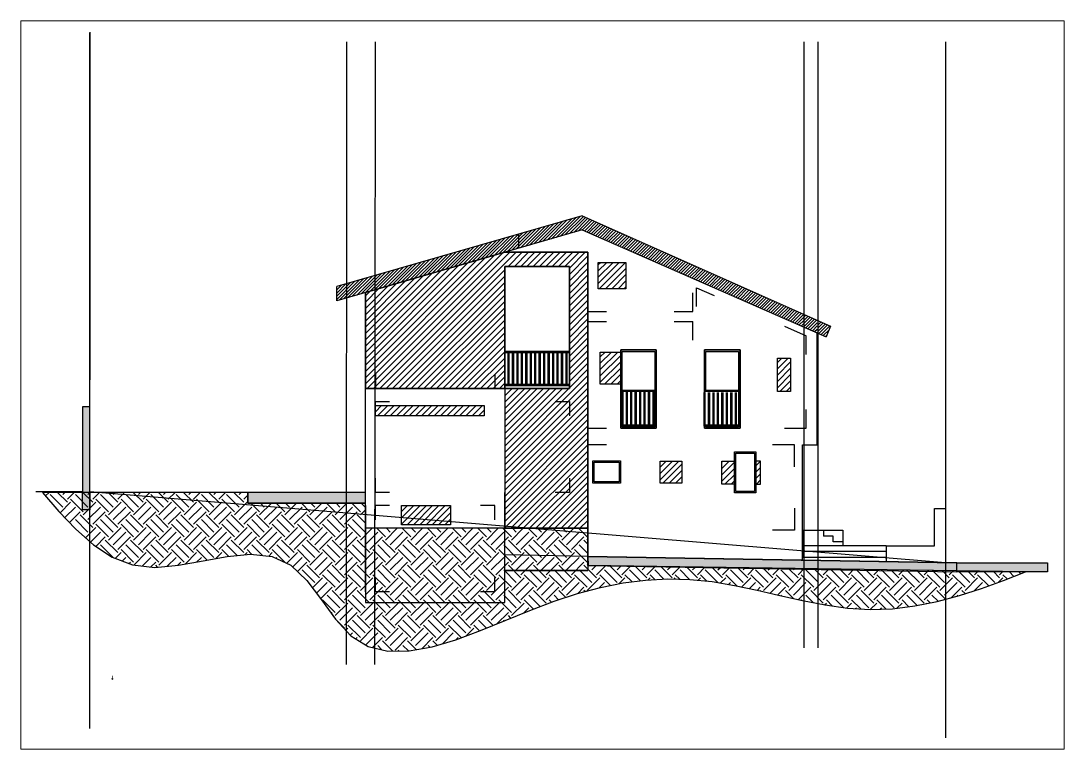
# Paper-space layout 'Layout1' of a CAD drawing. Header units: inches. Extents: x 1.14 to 10.22, y 0.79 to 7.14.
# The model-space entities are those that its viewports show. They can reach past a viewport. Long polylines and large blocks are cut down to what shows.
import ezdxf

# ---------------------------------------------------------------- set-up
doc = ezdxf.new("R2010")
doc.units = ezdxf.units.IN
doc.header["$MEASUREMENT"] = 0
for name, pattern in [('BORDER2', [0.875, 0.25, -0.125, 0.25, -0.125, 0, -0.125]), ('DASHED2', [0.375, 0.25, -0.125]), ('HIDDEN2', [0.1875, 0.125, -0.0625])]:
    doc.linetypes.add(name, pattern=pattern)
for name, color, linetype in [('A-Anno-Dim 100', 9, 'Continuous'), ('A-Anno-Dim 25', 9, 'Continuous'), ('A-Anno-Dim 50', 9, 'Continuous'), ('A-Anno-Symbol 100', 2, 'Continuous'), ('A-Anno-Symbol 25', 2, 'Continuous'), ('A-Anno-Symbol 50', 2, 'Continuous'), ('A-Anno-Text 100', 2, 'Continuous'), ('A-Anno-Text 25', 2, 'Continuous'), ('A-Anno-Text 50', 2, 'Continuous'), ('A-Building Line', 240, 'BORDER2'), ('A-CENTER', 12, 'BORDER2'), ('A-Concrete', 4, 'Continuous'), ('A-Dashed', 9, 'DASHED2'), ('A-Demo', 2, 'Continuous'), ('A-Demolition-hatch', 50, 'Continuous'), ('A-Door', 9, 'Continuous'), ('A-Elec', 2, 'Continuous'), ('A-Elec Dashed', 12, 'Continuous'), ('A-Flor-Strs', 8, 'Continuous'), ('A-Furn', 12, 'Continuous'), ('A-Ground', 4, 'Continuous'), ('A-Hatch Conc.', 141, 'Continuous'), ('A-Hatch Elevation', 30, 'Continuous'), ('A-Hatch Shadow', 253, 'Continuous'), ('A-Hatch Wall', 240, 'Continuous'), ('A-Hatch Window', 96, 'Continuous'), ('A-HATCH-01', 30, 'Continuous'), ('A-HATCH-02', 140, 'Continuous'), ('A-HATCH-03', 72, 'Continuous'), ('A-HATCH-04', 201, 'Continuous'), ('A-HATCH-05', 40, 'Continuous'), ('A-HATCH-06', 61, 'Continuous'), ('A-hatch-floor', 253, 'Continuous'), ('A-Kkt', 2, 'DASHED2'), ('A-Light Fixture', 2, 'Continuous'), ('A-Ovhd', 9, 'HIDDEN2'), ('A-pfix', 12, 'Continuous'), ('A-Pool', 131, 'Continuous'), ('A-Property Line', 162, 'BORDER2'), ('A-View 1', 3, 'Continuous'), ('A-View 2', 2, 'Continuous'), ('A-view 3', 9, 'Continuous'), ('A-View 4', 8, 'Continuous'), ('A-View 5', 12, 'Continuous'), ('A-Wall', 3, 'Continuous'), ('A-Wall Hatch', 252, 'Continuous'), ('A-Wall_Head', 8, 'DASHED2'), ('A-Window', 12, 'Continuous'), ('A-Window sill', 9, 'Continuous')]:
    doc.layers.add(name, color=color, linetype=linetype)
doc.layers.add('A-Area', color=11, linetype='Continuous', plot=False)
doc.layers.add('A-unplot', color=3, linetype='Continuous', plot=False)

# ---------------------------------------------------------------- blocks, each defined once
blk = doc.blocks.new('layers')
at = {"layer": 'A-HATCH-01'}
blk.add_hatch(color=256, dxfattribs=at).paths.add_polyline_path([(-17, -137), (-17, -129), (-8, -129), (-8, -137)])
at = {"layer": 'A-HATCH-02'}
blk.add_hatch(color=256, dxfattribs=at).paths.add_polyline_path([(-6, -126), (-6, -118), (3, -118), (3, -126)])
at = {"layer": 'A-HATCH-03'}
blk.add_hatch(color=256, dxfattribs=at).paths.add_polyline_path([(-17, -126), (-17, -118), (-8, -118), (-8, -126)])
at = {"layer": 'A-HATCH-04'}
blk.add_hatch(color=256, dxfattribs=at).paths.add_polyline_path([(-6, -104), (-6, -96), (3, -96), (3, -104)])
at = {"layer": 'A-HATCH-05'}
blk.add_hatch(color=256, dxfattribs=at).paths.add_polyline_path([(-17, -115), (-17, -107), (-8, -107), (-8, -115)])
at = {"layer": 'A-HATCH-06'}
blk.add_hatch(color=256, dxfattribs=at).paths.add_polyline_path([(-17, -104), (-17, -96), (-8, -96), (-8, -104)])
at = {"layer": 'A-hatch-floor'}
blk.add_hatch(color=256, dxfattribs=at).paths.add_polyline_path([(-6, -115), (-6, -107), (3, -107), (3, -115)])
at = {"layer": 'A-Pool'}
blk.add_hatch(color=256, dxfattribs=at).paths.add_polyline_path([(-6, -137), (-6, -129), (3, -129), (3, -137)])
blk.add_lwpolyline([(-19, 56), (5, 56)])
for points in [[(-17, -104), (-17, -96), (-8, -96), (-8, -104)], [(-17, -115), (-17, -107), (-8, -107), (-8, -115)], [(-17, -126), (-17, -118), (-8, -118), (-8, -126)], [(-17, -137), (-17, -129), (-8, -129), (-8, -137)], [(-6, -104), (-6, -96), (3, -96), (3, -104)], [(-6, -115), (-6, -107), (3, -107), (3, -115)], [(-6, -126), (-6, -118), (3, -118), (3, -126)], [(-6, -137), (-6, -129), (3, -129), (3, -137)]]:
    blk.add_lwpolyline(points, close=True)
at = {"layer": 'A-Anno-Dim 100'}
blk.add_lwpolyline([(-19, 38), (5, 38)], dxfattribs=at)
at = {"layer": 'A-Anno-Dim 25'}
blk.add_line((-19, 59), (5, 59), dxfattribs=at)
at = {"layer": 'A-Anno-Dim 50'}
blk.add_lwpolyline([(-19, 35), (5, 35)], dxfattribs=at)
at = {"layer": 'A-Anno-Symbol 100'}
blk.add_lwpolyline([(-19, -10), (5, -10)], dxfattribs=at)
at = {"layer": 'A-Anno-Symbol 25'}
blk.add_lwpolyline([(-19, -13), (5, -13)], dxfattribs=at)
at = {"layer": 'A-Anno-Symbol 50'}
blk.add_lwpolyline([(-19, -16), (5, -16)], dxfattribs=at)
at = {"layer": 'A-Anno-Text 100'}
blk.add_lwpolyline([(-19, -19), (5, -19)], dxfattribs=at)
at = {"layer": 'A-Anno-Text 25'}
blk.add_line((-19, 62), (5, 62), dxfattribs=at)
at = {"layer": 'A-Anno-Text 50'}
blk.add_line((-19, 65), (5, 65), dxfattribs=at)
at = {"layer": 'A-Area'}
blk.add_line((-19, 68), (5, 68), dxfattribs=at)
at = {"layer": 'A-Building Line'}
blk.add_lwpolyline([(-19, 53), (5, 53)], dxfattribs=at)
at = {"layer": 'A-CENTER', "ltscale": 0.5}
blk.add_line((-19, -61), (5, -61), dxfattribs=at)
at = {"layer": 'A-Concrete'}
blk.add_lwpolyline([(-19, 50), (5, 50)], dxfattribs=at)
at = {"layer": 'A-Dashed'}
blk.add_lwpolyline([(-19, 47), (5, 47)], dxfattribs=at)
at = {"layer": 'A-Demo'}
blk.add_lwpolyline([(-19, 44), (5, 44)], dxfattribs=at)
at = {"layer": 'A-Demolition-hatch'}
blk.add_lwpolyline([(-19, 41), (5, 41)], dxfattribs=at)
at = {"layer": 'A-Door'}
blk.add_lwpolyline([(-19, 32), (5, 32)], dxfattribs=at)
at = {"layer": 'A-Elec'}
blk.add_lwpolyline([(-19, 29), (5, 29)], dxfattribs=at)
at = {"layer": 'A-Elec Dashed'}
blk.add_lwpolyline([(-19, 26), (5, 26)], dxfattribs=at)
at = {"layer": 'A-Flor-Strs'}
blk.add_line((-19, 71), (5, 71), dxfattribs=at)
at = {"layer": 'A-Furn'}
blk.add_lwpolyline([(-19, 23), (5, 23)], dxfattribs=at)
at = {"layer": 'A-Ground'}
blk.add_line((-19, -55), (5, -55), dxfattribs=at)
at = {"layer": 'A-Hatch Conc.'}
blk.add_lwpolyline([(-19, 20), (5, 20)], dxfattribs=at)
at = {"layer": 'A-Hatch Elevation'}
blk.add_lwpolyline([(-19, 17), (5, 17)], dxfattribs=at)
at = {"layer": 'A-Hatch Shadow'}
blk.add_lwpolyline([(-19, 14), (5, 14)], dxfattribs=at)
at = {"layer": 'A-Hatch Wall'}
blk.add_lwpolyline([(-19, 11), (5, 11)], dxfattribs=at)
at = {"layer": 'A-Hatch Window'}
blk.add_lwpolyline([(-19, 8), (5, 8)], dxfattribs=at)
at = {"layer": 'A-HATCH-01'}
blk.add_line((5, -89), (-19, -89), dxfattribs=at)
at = {"layer": 'A-HATCH-02'}
blk.add_line((5, -86), (-19, -86), dxfattribs=at)
at = {"layer": 'A-HATCH-03'}
blk.add_line((5, -83), (-19, -83), dxfattribs=at)
at = {"layer": 'A-HATCH-04'}
blk.add_line((5, -74), (-19, -74), dxfattribs=at)
at = {"layer": 'A-HATCH-05'}
blk.add_line((5, -77), (-19, -77), dxfattribs=at)
at = {"layer": 'A-HATCH-06'}
blk.add_line((5, -71), (-19, -71), dxfattribs=at)
at = {"layer": 'A-hatch-floor'}
blk.add_line((5, -80), (-19, -80), dxfattribs=at)
at = {"layer": 'A-Kkt'}
blk.add_lwpolyline([(-19, 5), (5, 5)], dxfattribs=at)
at = {"layer": 'A-Light Fixture'}
blk.add_lwpolyline([(-19, 2), (5, 2)], dxfattribs=at)
at = {"layer": 'A-Ovhd'}
blk.add_lwpolyline([(-19, -1), (5, -1)], dxfattribs=at)
at = {"layer": 'A-pfix'}
blk.add_line((-19, -58), (5, -58), dxfattribs=at)
at = {"layer": 'A-Pool'}
blk.add_line((5, -92), (-19, -92), dxfattribs=at)
blk.add_lwpolyline([(-19, -4), (5, -4)], dxfattribs=at)
at = {"layer": 'A-Property Line'}
blk.add_lwpolyline([(-19, -7), (5, -7)], dxfattribs=at)
at = {"layer": 'A-unplot'}
blk.add_lwpolyline([(-19, -22), (5, -22)], dxfattribs=at)
at = {"layer": 'A-View 1'}
blk.add_lwpolyline([(-19, -25), (5, -25)], dxfattribs=at)
at = {"layer": 'A-View 2'}
blk.add_lwpolyline([(-19, -28), (5, -28)], dxfattribs=at)
at = {"layer": 'A-view 3'}
blk.add_lwpolyline([(-19, -31), (5, -31)], dxfattribs=at)
at = {"layer": 'A-View 4'}
blk.add_lwpolyline([(-19, -34), (5, -34)], dxfattribs=at)
at = {"layer": 'A-View 5'}
blk.add_lwpolyline([(-19, -37), (5, -37)], dxfattribs=at)
at = {"layer": 'A-Wall'}
blk.add_lwpolyline([(-19, -40), (5, -40)], dxfattribs=at)
at = {"layer": 'A-Wall Hatch'}
blk.add_lwpolyline([(-19, -43), (5, -43)], dxfattribs=at)
at = {"layer": 'A-Wall_Head'}
blk.add_lwpolyline([(-19, -46), (5, -46)], dxfattribs=at)
at = {"layer": 'A-Window'}
blk.add_lwpolyline([(-19, -49), (5, -49)], dxfattribs=at)
at = {"layer": 'A-Window sill'}
blk.add_lwpolyline([(-19, -52), (5, -52)], dxfattribs=at)

msp = doc.modelspace()

# ---------------------------------------------------------------- hatches: boundary and pattern name
at = {"layer": 'A-Hatch Conc.'}
h = msp.add_hatch(color=256, dxfattribs=at)
h.dxf.hatch_style = 1
h.paths.add_polyline_path([(906.8, 513.9), (626.8, 513.9), (576.8, 513.9), (576.8, 483.9), (906.8, 483.9)])
h = msp.add_hatch(color=256, dxfattribs=at)
h.dxf.hatch_style = 1
h.paths.add_polyline_path([(1531.7, 308.7), (2566.4, 290.9), (2566.4, 316.2), (1531.4, 334.3)])
h = msp.add_hatch(color=256, dxfattribs=at)
h.dxf.hatch_style = 1
h.paths.add_polyline_path([(2566.4, 316.2), (2821.7, 315.9), (2821.7, 290.9), (2566.4, 290.9)])
at = {"layer": 'A-Hatch Wall'}
h = msp.add_hatch(dxfattribs=at)
h.set_pattern_fill('ANSI31', color=256, scale=100)
h.paths.add_polyline_path([(1298.1, 413.1), (1531.4, 413.1), (1531.4, 1188.2), (1297.8, 1188.2), (906.8, 1075.2), (906.8, 805.9), (1297.8, 805.9), (1297.8, 1148.2), (1479.5, 1148.2), (1479.5, 805.9), (1297.9, 805.9)])
h = msp.add_hatch(dxfattribs=at)
h.set_pattern_fill('ANSI31', color=256, scale=100)
h.paths.add_polyline_path([(1560.1, 1159.9), (1638.1, 1159.9), (1638.1, 1085.9), (1560.1, 1085.9)])
h = msp.add_hatch(dxfattribs=at)
h.set_pattern_fill('ANSI31', color=256, scale=100)
h.paths.add_polyline_path([(1623.4, 907.9), (1566.1, 907.9), (1566.1, 817.9), (1623.4, 817.9)])
h = msp.add_hatch(dxfattribs=at)
h.set_pattern_fill('ANSI31', color=256, scale=100)
h.paths.add_polyline_path([(2063.1, 890.9), (2100.1, 890.9), (2100.1, 796.9), (2063.1, 796.9)])
h = msp.add_hatch(dxfattribs=at)
h.set_pattern_fill('ANSI31', color=256, scale=100)
h.paths.add_polyline_path([(934.8, 728.9), (935.1, 757.9), (1240.1, 757.9), (1240.1, 728.9)])
h = msp.add_hatch(dxfattribs=at)
h.set_pattern_fill('ANSI31', color=256, scale=100)
h.paths.add_polyline_path([(1734.1, 601.9), (1795.1, 601.9), (1795.1, 539.9), (1734.1, 539.9)])
h = msp.add_hatch(dxfattribs=at)
h.set_pattern_fill('ANSI31', color=256, scale=100)
h.paths.add_polyline_path([(1907.1, 601.9), (1942.6, 601.9), (1942.6, 536.9), (1907.1, 536.9)])
h = msp.add_hatch(dxfattribs=at)
h.set_pattern_fill('ANSI31', color=256, scale=100)
h.paths.add_polyline_path([(2016.1, 601.9), (2002.6, 601.9), (2002.6, 536.9), (2016.1, 536.9)])
h = msp.add_hatch(dxfattribs=at)
h.set_pattern_fill('ANSI31', color=256, scale=100)
h.paths.add_polyline_path([(1008.1, 476.9), (1146.1, 476.9), (1146.1, 422.9), (1008.1, 422.9)])
at = {"layer": 'A-HATCH-03'}
h = msp.add_hatch(dxfattribs=at)
h.set_pattern_fill('ANSI31', color=256, scale=50)
h.paths.add_polyline_path([(1514.8, 1250.9), (2137, 978.7), (2137, 1014.5), (1514.8, 1290.9), (1337.8, 1239.8), (1337.8, 1199.8)])
h = msp.add_hatch(dxfattribs=at)
h.set_pattern_fill('ANSI31', color=256, scale=50)
h.paths.add_polyline_path([(1337.8, 1199.8), (1337.8, 1239.8), (826.3, 1091.9), (826.3, 1051.9)])
h = msp.add_hatch(dxfattribs=at)
h.set_pattern_fill('ANSI31', color=256, scale=50)
h.paths.add_polyline_path([(2174.9, 997.6), (2137, 1014.5), (2137, 978.7), (2174.9, 962.1)])
h = msp.add_hatch(dxfattribs=at)
h.set_pattern_fill('ANSI31', color=256, scale=50)
h.paths.add_polyline_path([(2212.5, 980.9), (2177, 996.7), (2177, 961.2), (2200.1, 951.1)])
at = {"layer": 'A-hatch-floor'}
h = msp.add_hatch(dxfattribs=at)
h.set_pattern_fill('EARTH', color=256, scale=200, angle=45)
h.paths.add_polyline_path([(0.4, 513.9), (46.6, 460.6), (93.8, 410.4), (143.3, 366.5), (196.1, 332), (253.2, 310.1), (315.7, 303.4), (382.5, 309.2), (451.1, 321.5), (519.3, 333.9), (584.8, 340.2), (645, 334.3), (697.7, 310), (742.7, 266.5), (783.3, 212.6), (823.1, 157.7), (865.9, 111.3), (914.8, 81.4), (969.8, 68.1), (1029.9, 68.6), (1093.9, 80.2), (1160.9, 100.2), (1229.7, 125.7), (1299.2, 154), (1368.5, 182.5), (1436.4, 208.3), (1502.5, 229.9), (1567.1, 247.1), (1630.6, 259.7), (1693.3, 267.8), (1755.5, 271.1), (1817.6, 269.7), (1880, 263.5), (1942.9, 252.9), (2006.2, 239.5), (2069.7, 224.8), (2133.3, 210.4), (2196.9, 197.9), (2260.4, 188.9), (2323.7, 184.9), (2386.7, 187.1), (2449.4, 195), (2511.9, 207.7), (2574.1, 224.5), (2636.1, 244.5), (2698.1, 267), (2759.9, 291), (1531.4, 308.7), (1531.4, 413.1), (1298.1, 413.1), (906.8, 413.1), (906.8, 483.9), (576.8, 483.9), (576.8, 513.9)])
at = {"layer": 'A-view 3'}
h = msp.add_hatch(dxfattribs=at)
h.set_pattern_fill('PLAST', color=256, scale=50, angle=90)
h.set_pattern_definition([(90, (323.133, 168.142), (-12.5, 8e-16), []), (90, (321.57, 168.142), (-12.5, 8e-16), []), (90, (320.008, 168.142), (-12.5, 8e-16), [])])
h.paths.add_polyline_path([(1479.5, 906.9), (1297.8, 906.9), (1297.8, 817.9), (1479.5, 817.9)])
h = msp.add_hatch(dxfattribs=at)
h.set_pattern_fill('PLAST', color=256, scale=50, angle=90)
h.set_pattern_definition([(90, (942.379, -184.544), (-12.5, 8e-16), []), (90, (940.816, -184.544), (-12.5, 8e-16), []), (90, (939.254, -184.544), (-12.5, 8e-16), [])])
h.paths.add_polyline_path([(1723.4, 798.6), (1623.4, 798.6), (1623.4, 703.9), (1718.3, 703.9)])
h = msp.add_hatch(dxfattribs=at)
h.set_pattern_fill('PLAST', color=256, scale=50, angle=90)
h.set_pattern_definition([(90, (1173.342, -188.544), (-12.5, 8e-16), []), (90, (1171.78, -188.544), (-12.5, 8e-16), []), (90, (1170.217, -188.544), (-12.5, 8e-16), [])])
h.paths.add_polyline_path([(1954.3, 794.6), (1854.3, 794.6), (1854.3, 699.9), (1949.3, 699.9)])
at = {"layer": 'A-Wall Hatch'}
h = msp.add_hatch(color=256, dxfattribs=at)
h.dxf.hatch_style = 1
h.paths.add_polyline_path([(113.2, 754.3), (133.2, 754.2), (133.1, 515.2), (133, 465.2), (113, 465.3), (113.1, 515.3)])

# ---------------------------------------------------------------- linework, layer by layer
at = {"layer": 'A-Anno-Dim 100'}
msp.add_lwpolyline([(1566.1, 907.9), (1626.1, 907.9), (1626.1, 817.9), (1566.1, 817.9)], close=True, dxfattribs=at)
at = {"layer": 'A-Area'}
msp.add_lwpolyline([(0.4, 513.9), (46.6, 460.6), (93.8, 410.4), (143.3, 366.5), (196.1, 332), (253.2, 310.1), (315.7, 303.4), (382.5, 309.2), (451.1, 321.5), (519.3, 333.9), (584.8, 340.2), (645, 334.3), (697.7, 310), (742.7, 266.5), (783.3, 212.6), (823.1, 157.7), (865.9, 111.3), (914.8, 81.4), (969.8, 68.1), (1029.9, 68.6), (1093.9, 80.2), (1160.9, 100.2), (1229.7, 125.7), (1299.2, 154), (1368.5, 182.5), (1436.4, 208.3), (1502.5, 229.9), (1567.1, 247.1), (1630.6, 259.7), (1693.3, 267.8), (1755.5, 271.1), (1817.6, 269.7), (1880, 263.5), (1942.9, 252.9), (2006.2, 239.5), (2069.7, 224.8), (2133.3, 210.4), (2196.9, 197.9), (2260.4, 188.9), (2323.7, 184.9), (2386.7, 187.1), (2449.4, 195), (2511.9, 207.7), (2574.1, 224.5), (2636.1, 244.5), (2698.1, 267), (2759.9, 291), (2759.9, 291), (1531.4, 308.7), (1531.4, 413.1), (1298.1, 413.1), (906.8, 413.1), (906.8, 483.9), (576.8, 483.9), (576.8, 513.9)], close=True, dxfattribs=at)
at = {"layer": 'A-Building Line', "elevation": -75025}
for points in [[(853.8, 1779.7), (852.6, 30.9)], [(933.8, 1779.7), (932.6, 30.9)], [(2137, 1778.9), (2137, 77.2)], [(2177, 1778.9), (2177, 77.2)]]:
    msp.add_lwpolyline(points, dxfattribs=at)
at = {"layer": 'A-Building Line', "color": 7, "elevation": -75025}
msp.add_lwpolyline([(2535.2, 316.2), (133.1, 515.2)], dxfattribs=at)
at = {"layer": 'A-Concrete'}
for points in [[(906.8, 513.9), (626.8, 513.9), (576.8, 513.9), (576.8, 483.9), (906.8, 483.9)], [(1531.4, 334.3), (2566.1, 316.5)]]:
    msp.add_lwpolyline(points, close=True, dxfattribs=at)
msp.add_lwpolyline([(1531.4, 334.3), (1531.4, 413.1), (906.8, 413.1), (906.8, 513.9)], dxfattribs=at)
at = {"layer": 'A-Concrete', "elevation": -75025}
for points in [[(1531.7, 308.7), (2566.4, 290.9), (2566.4, 316.2), (1531.4, 334.3)], [(2566.4, 316.2), (2821.7, 315.9), (2821.7, 290.9), (2566.4, 290.9)]]:
    msp.add_lwpolyline(points, close=True, dxfattribs=at)
at = {"layer": 'A-Dashed'}
for p, q in [((1298.1, 294.3), (1298.1, 436.9)), ((1531.4, 334.3), (1298.1, 338.3)), ((1298.1, 294.3), (1531.4, 294.3))]:
    msp.add_line(p, q, dxfattribs=at)
at = {"layer": 'A-Dashed', "flags": 128}
for points in [[(1836.2, 1035.6), (1836.2, 1088.5)], [(1826.2, 1021.9), (1826.2, 1074.8)], [(1826.2, 941.1), (1826.2, 993.9)], [(2212.5, 980.9), (2200.1, 951.1)], [(2143.9, 901), (2143.9, 953.9)], [(2174.9, 647.9), (2174.9, 962.3)], [(934.8, 845.9), (934.8, 805.9)], [(1270.2, 845.9), (1270.2, 805.9)], [(934.8, 728.9), (934.8, 768.9)], [(2143.9, 693.9), (2143.9, 746.8)], [(1531.4, 693.9), (1583.8, 693.9)], [(2082.8, 693.9), (2143.9, 693.9)], [(1583.8, 647.9), (1531.4, 647.9)], [(2111.1, 647.9), (2049.7, 647.9)], [(2111.1, 586.2), (2111.1, 647.9)], [(934.8, 513.9), (934.8, 553.9)], [(974.8, 513.9), (934.8, 513.9)], [(1298.1, 436.9), (1298.1, 513.9)], [(1479.5, 513.9), (1439.5, 513.9)], [(906.8, 476.9), (906.8, 204.9), (1298.1, 204.9)], [(974.8, 476.9), (934.8, 476.9)], [(934.8, 436.9), (934.8, 476.9)], [(1270.1, 476.9), (1230.1, 476.9)], [(1270.1, 436.9), (1270.1, 476.9)], [(2111.1, 469.7), (2111.1, 407.9)], [(2111.1, 407.9), (2049.7, 407.9)], [(906.8, 204.9), (1270.1, 204.9), (1298.1, 204.9), (1298.1, 294.3)], [(934.8, 234.9), (934.8, 274.9)], [(1270.1, 234.9), (1270.1, 274.9)], [(974.8, 234.9), (934.8, 234.9)], [(1270.1, 234.9), (1230.1, 234.9)]]:
    msp.add_lwpolyline(points, dxfattribs=at)
at = {"layer": 'A-Dashed'}
for points in [[(1531.4, 1021.9), (1583.8, 1021.9)], [(1773.8, 1021.9), (1826.2, 1021.9)], [(1531.4, 993.9), (1583.8, 993.9)], [(1773.8, 993.9), (1826.2, 993.9)], [(934.8, 805.9), (974.8, 805.9)], [(1270.2, 805.9), (1230.2, 805.9)], [(934.8, 768.9), (974.8, 768.9)], [(1439.5, 768.9), (1479.5, 768.9)], [(1479.5, 768.9), (1479.5, 728.9)], [(1479.5, 553.9), (1479.5, 513.9)]]:
    msp.add_lwpolyline(points, dxfattribs=at)
at = {"layer": 'A-Dashed', "elevation": -75025}
for points in [[(2192.9, 407.9), (2192.9, 391.4)], [(2246.9, 374.9), (2219.9, 374.9), (2219.9, 391.4), (2192.9, 391.4)]]:
    msp.add_lwpolyline(points, dxfattribs=at)
at = {"layer": 'A-Property Line'}
for points, elevation in [([(132.2, 1804.8), (132.9, -149.1)], -75025), ([(133.5, 1806.2), (132.8, -147.7)], -75025), ([(2534.6, 1778.9), (2535.2, -175)], -150050)]:
    msp.add_lwpolyline(points, dxfattribs=dict(at, elevation=elevation))
at = {"layer": 'A-view 3'}
for p, q in [((2504.1, 363.9, -75025), (2504.2, 468.9, -75025)), ((2504.2, 468.9, -75025), (2535.3, 468.9, -75025)), ((2368.8, 364.2), (2504.1, 363.9, -75025))]:
    msp.add_line(p, q, dxfattribs=at)
at = {"layer": 'A-view 3', "flags": 128}
for points in [[(1514.8, 1290.9), (826.3, 1091.9)], [(1514.8, 1290.9), (2212.5, 980.9)], [(1514.8, 1250.9), (826.3, 1051.9)], [(1514.8, 1250.9), (2200.1, 951.1)], [(826.3, 1051.9), (826.3, 1091.9)], [(1836.2, 1088.5), (1885.4, 1067)], [(906.8, 476.9), (906.8, 1075.2)], [(2082.8, 980.6), (2143.9, 953.9)], [(2133.8, 323.9), (2133.8, 647.9)], [(2133.8, 647.9), (2177, 647.9)], [(2133.8, 407.9), (2133.8, 647.9)], [(906.8, 234.9), (906.8, 476.9)]]:
    msp.add_lwpolyline(points, dxfattribs=at)
at = {"layer": 'A-view 3'}
for points in [[(1337.8, 1199.8), (1337.8, 1239.8)], [(1297.8, 1188.2), (1531.4, 1188.2), (1531.4, 334.3)], [(1297.8, 910.9), (1479.5, 910.9)], [(1297.8, 906.9), (1479.5, 906.9)], [(1297.8, 817.9), (1479.5, 817.9)], [(1297.8, 813.9), (1479.5, 813.9)], [(2368.8, 364.2), (2133.8, 364.2)], [(2368.8, 364.2), (2368.8, 319.9)], [(1531.4, 334.3), (1531.4, 294.3), (1298.1, 294.3)], [(2368.8, 347.7), (2133.8, 347.7)], [(2368.8, 331.2), (2133.8, 331.2)]]:
    msp.add_lwpolyline(points, dxfattribs=at)
for points in [[(1479.5, 805.9), (1479.5, 1148.2), (1297.8, 1148.2), (1297.8, 805.9)], [(1942.6, 627.9), (2002.6, 627.9), (2002.6, 512.9), (1942.6, 512.9)], [(1946.6, 623.9), (1998.6, 623.9), (1998.6, 516.9), (1946.6, 516.9)]]:
    msp.add_lwpolyline(points, close=True, dxfattribs=at)
for points, elevation in [([(1723.4, 913.9), (1623.4, 913.9)], 148549.5), ([(1627.4, 800.6), (1627.4, 909.9), (1719.4, 909.9), (1719.4, 800.6)], 148549.5), ([(1958.3, 913.9), (1858.3, 913.9)], 148549.5), ([(1862.3, 800.6), (1862.3, 909.9), (1954.3, 909.9), (1954.3, 800.6)], 148549.5), ([(1623.4, 800.6), (1723.4, 800.6)], 148549.5), ([(1623.4, 798.6), (1723.4, 798.6)], 148549.5), ([(1719.4, 798.6), (1719.4, 703.9)], 148549.5), ([(1858.3, 800.6), (1958.3, 800.6)], 148549.5), ([(1858.3, 798.6), (1958.3, 798.6)], 148549.5), ([(1954.3, 798.6), (1954.3, 703.9)], 148549.5), ([(1623.4, 703.9), (1723.4, 703.9)], 148549.5), ([(1858.3, 703.9), (1958.3, 703.9)], 148549.5), ([(1623.4, 701.9), (1723.4, 701.9)], 148549.5), ([(1719.4, 701.9), (1719.4, 697.9), (1627.4, 697.9), (1627.4, 701.9)], 148549.5), ([(1718.7, 701.9), (1719.4, 697.9)], 148549.5), ([(1858.3, 701.9), (1958.3, 701.9)], 148549.5), ([(1954.3, 701.9), (1954.3, 697.9), (1862.3, 697.9), (1862.3, 701.9)], 148549.5), ([(1953.6, 701.9), (1954.3, 697.9)], 148549.5), ([(2535.3, 468.9), (2535.2, 316.2)], -75025), ([(2133.8, 407.9), (2246.9, 407.9), (2246.9, 364.1)], -75025)]:
    msp.add_lwpolyline(points, dxfattribs=dict(at, elevation=elevation))
at = {"layer": 'A-view 3', "elevation": 148549.5}
for points in [[(1723.4, 693.9), (1723.4, 913.9), (1623.4, 913.9), (1623.4, 693.9)], [(1623.4, 693.9), (1623.4, 913.9), (1723.4, 913.9), (1723.4, 693.9)], [(1958.3, 693.9), (1958.3, 913.9), (1858.3, 913.9), (1858.3, 693.9)], [(1858.3, 693.9), (1858.3, 913.9), (1958.3, 913.9), (1958.3, 693.9)]]:
    msp.add_lwpolyline(points, close=True, dxfattribs=at)
at = {"layer": 'A-view 3', "elevation": 148549.5, "flags": 128}
for points in [[(1723.4, 693.9), (1623.4, 693.9)], [(1958.3, 693.9), (1858.3, 693.9)]]:
    msp.add_lwpolyline(points, dxfattribs=at)
at = {"layer": 'A-view 3', "flags": 128}
for points in [[(1544.8, 602.9), (1622.8, 602.9), (1622.8, 539.9), (1544.8, 539.9)], [(1548.8, 598.9), (1618.8, 598.9), (1618.8, 543.9), (1548.8, 543.9)]]:
    msp.add_lwpolyline(points, close=True, dxfattribs=at)
at = {"layer": 'A-Wall'}
for p, q in [((906.8, 1075.2), (1297.8, 1188.2)), ((1531.4, 1188.2), (1297.8, 1188.2)), ((1531.4, 334.3), (1531.4, 1188.2)), ((906.8, 805.9), (906.8, 1075.2)), ((1297.9, 805.9), (906.8, 805.9)), ((1298.1, 294.3), (1298.1, 294.3))]:
    msp.add_line(p, q, dxfattribs=at)
for points in [[(1298.1, 413.1), (1531.4, 413.1), (1531.4, 1188.2), (1297.8, 1188.2), (906.8, 1075.2), (906.8, 805.9), (1297.8, 805.9), (1297.8, 1148.2), (1479.5, 1148.2), (1479.5, 805.9), (1297.9, 805.9)], [(1560.1, 1159.9), (1638.1, 1159.9), (1638.1, 1085.9), (1560.1, 1085.9)], [(1566.1, 907.9), (1623.4, 907.9), (1623.4, 817.9), (1566.1, 817.9)], [(2063.1, 890.9), (2100.1, 890.9), (2100.1, 796.9), (2063.1, 796.9)], [(934.8, 728.9), (935.1, 757.9), (1240.1, 757.9), (1240.1, 728.9)], [(1734.1, 601.9), (1795.1, 601.9), (1795.1, 539.9), (1734.1, 539.9)], [(1907.1, 601.9), (1942.6, 601.9), (1942.6, 536.9), (1907.1, 536.9)], [(2016.1, 601.9), (2002.6, 601.9), (2002.6, 536.9), (2016.1, 536.9)], [(1008.1, 476.9), (1146.1, 476.9), (1146.1, 422.9), (1008.1, 422.9)]]:
    msp.add_lwpolyline(points, close=True, dxfattribs=at)
for points in [[(1297.8, 1148.2), (1479.5, 1148.2), (1479.5, 805.9), (1297.8, 805.9)], [(1297.8, 1148.2), (1298.1, 413.1)], [(1297.8, 1148.2), (1297.9, 805.9)], [(906.8, 513.9), (132.6, 513.9)], [(1531.4, 513.9), (1531.4, 334.3)], [(2133.8, 407.9), (2133.8, 407.9)]]:
    msp.add_lwpolyline(points, dxfattribs=at)
at = {"layer": 'A-Wall', "elevation": -75025}
for points in [[(133.1, 515.2), (133.2, 754.2), (113.2, 754.3), (113.1, 515.3), (-17.8, 515.3)], [(133.1, 515.2), (133, 465.2), (113, 465.3), (113.1, 515.3)]]:
    msp.add_lwpolyline(points, dxfattribs=at)
at = {"layer": 'A-Wall', "elevation": -75025, "flags": 128}
msp.add_lwpolyline([(2136.9, 332.9), (2137, 407.9)], dxfattribs=at)

# ---------------------------------------------------------------- block references
at = {"xscale": 0.03937007874015748, "yscale": 0.03937007874015748, "zscale": 0.03937007874015748}
msp.add_blockref('layers', (196.7, -5.3), dxfattribs=at)

psp = doc.layouts.get("Layout1")

# ---------------------------------------------------------------- viewports
at = {"layer": 'A-Dashed'}
psp.add_viewport(center=(5.6767, 3.965), size=(9.0827, 6.344), view_center_point=(1403.9348, 815.5633), view_height=2045.252017, dxfattribs=at)

doc.saveas('drawing.dxf')
